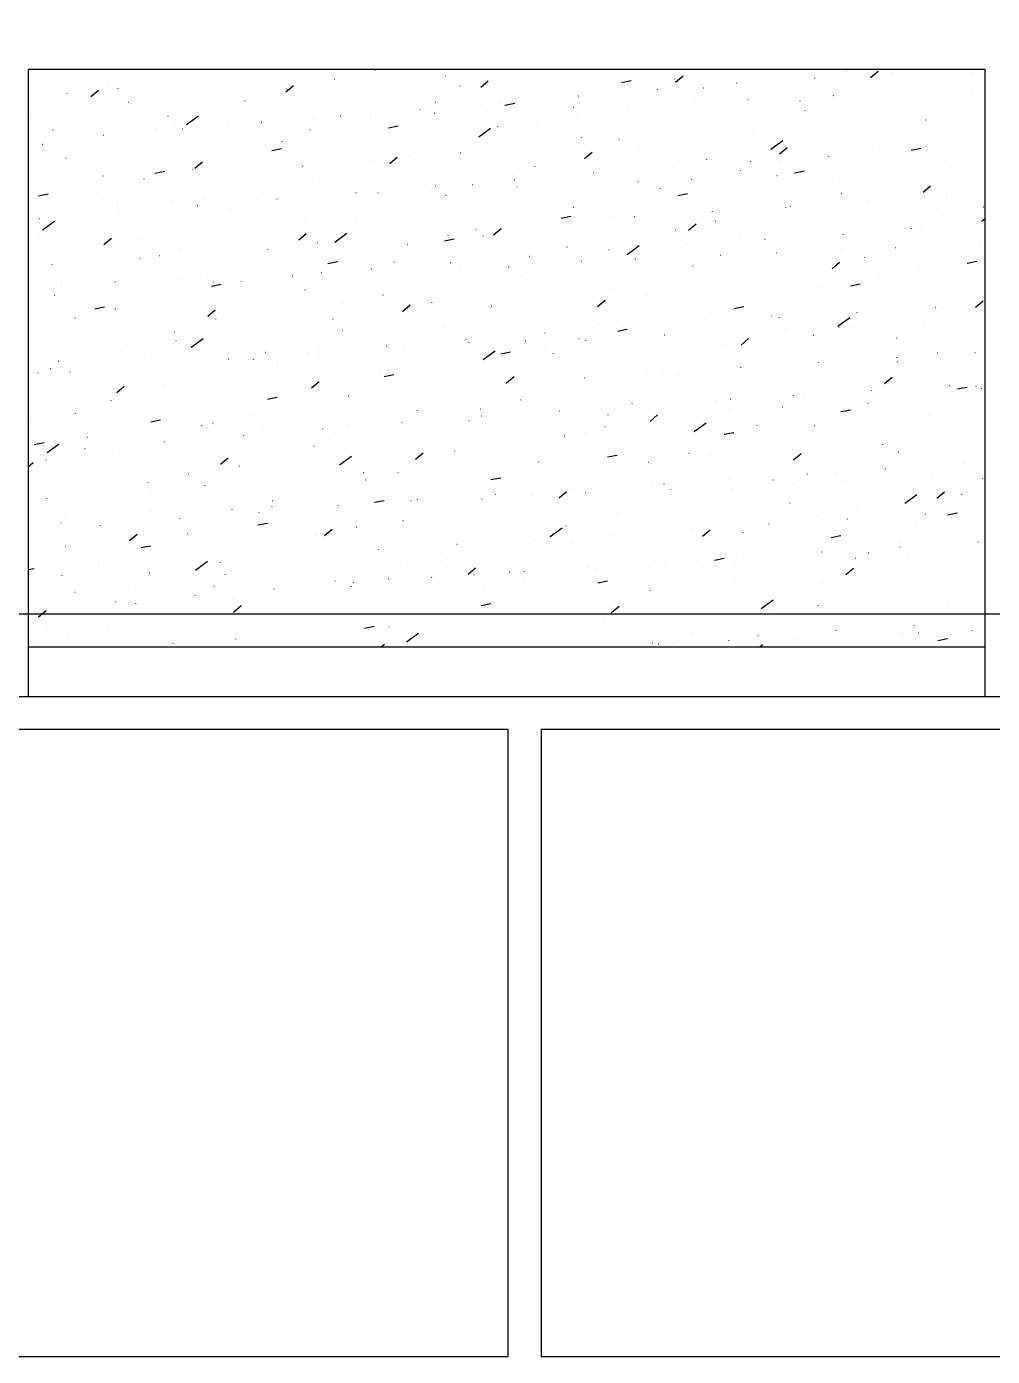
# Model space of a CAD drawing. Extents: x 0 to 119, y 0 to 84.
# Drawn here: x 68.268 to 69.439, y 72.772 to 74.384 of the extents above; entities that cross this region are included whole.
import ezdxf

# ---------------------------------------------------------------- set-up
doc = ezdxf.new("R2010")
doc.units = 0
doc.header["$MEASUREMENT"] = 0
for name, color, linetype in [('10', 252, 'CONTINUOUS'), ('4', 5, 'CONTINUOUS'), ('9', 8, 'CONTINUOUS')]:
    doc.layers.add(name, color=color, linetype=linetype)

msp = doc.modelspace()

# ---------------------------------------------------------------- linework, layer by layer
at = {"layer": '10', "color": 252, "linetype": 'Continuous'}
msp.add_lwpolyline([(67.091788, 73.572318), (77.651971, 73.572318), (77.651971, 74.972319), (67.091788, 74.972319), (67.091788, 73.572318)], dxfattribs=at)
at = {"layer": '4', "color": 5, "linetype": 'Continuous'}
msp.add_line((67.371788, 73.672318), (77.371971, 73.672318), dxfattribs=at)
at = {"layer": '9', "color": 8, "linetype": 'Continuous'}
for p, q in [((68.26973, 74.326929), (68.26973, 74.326929)), ((68.690056, 74.331258), (68.690251, 74.331301)), ((69.261851, 74.329372), (69.261877, 74.32957)), ((69.290971, 74.322564), (69.300164, 74.330278)), ((69.317845, 74.328001), (69.317967, 74.32816)), ((69.412728, 74.326889), (69.412923, 74.326932)), ((68.365529, 74.314172), (68.365725, 74.314215)), ((68.582045, 74.305141), (68.591237, 74.312854)), ((68.639957, 74.325593), (68.639983, 74.325791)), ((68.641241, 74.320436), (68.641437, 74.320479)), ((68.775431, 74.324246), (68.775553, 74.324405)), ((68.793524, 74.312052), (68.79355, 74.312251)), ((68.818354, 74.310949), (68.827546, 74.318662)), ((68.989084, 74.31655), (69.000863, 74.31884)), ((69.05357, 74.320643), (69.053596, 74.320841)), ((69.054662, 74.316756), (69.063855, 74.32447)), ((69.128603, 74.315754), (69.128725, 74.315912)), ((69.223224, 74.321877), (69.223346, 74.322036)), ((68.316715, 74.30335), (68.31691, 74.303394)), ((68.345736, 74.299333), (68.354928, 74.307046)), ((68.378849, 74.308932), (68.378875, 74.30913)), ((68.532219, 74.293904), (68.532245, 74.294103)), ((68.583474, 74.30846), (68.583596, 74.308619)), ((68.936646, 74.299968), (68.936768, 74.300126)), ((69.032472, 74.307662), (69.032594, 74.307821)), ((69.088201, 74.309803), (69.088396, 74.309847)), ((69.142261, 74.296002), (69.14246, 74.296011)), ((69.205408, 74.293976), (69.205434, 74.294174)), ((69.245762, 74.300521), (69.245962, 74.30053)), ((69.392622, 74.306934), (69.392822, 74.306942)), ((69.414159, 74.306274), (69.414185, 74.306472)), ((68.26973, 74.292934), (68.26973, 74.292934)), ((68.26973, 74.292934), (68.26973, 74.292934)), ((68.26973, 74.292934), (68.26973, 74.292934)), ((68.391517, 74.292674), (68.391639, 74.292833)), ((68.744689, 74.284182), (68.744811, 74.28434)), ((68.762023, 74.279401), (68.762223, 74.27941)), ((68.763675, 74.292718), (68.76387, 74.292761)), ((68.826961, 74.282236), (68.827161, 74.282245)), ((68.840515, 74.291876), (68.840637, 74.292035)), ((68.847729, 74.289074), (68.859509, 74.291363)), ((68.930462, 74.286755), (68.930662, 74.286764)), ((68.997127, 74.285248), (68.997153, 74.285446)), ((69.077323, 74.293167), (69.077522, 74.293176)), ((69.211611, 74.282302), (69.211806, 74.282346)), ((69.260426, 74.293124), (69.260621, 74.293168)), ((68.26973, 74.266753), (68.26973, 74.266753)), ((68.270641, 74.273674), (68.270667, 74.273872)), ((68.439148, 74.275633), (68.439343, 74.275676)), ((68.446723, 74.265635), (68.446923, 74.265643)), ((68.461608, 74.265442), (68.476136, 74.276069)), ((68.511661, 74.26847), (68.511861, 74.268479)), ((68.552732, 74.268396), (68.552853, 74.268554)), ((68.615163, 74.272989), (68.615363, 74.272998)), ((68.648558, 74.27609), (68.64868, 74.276249)), ((68.685316, 74.276795), (68.685342, 74.276993)), ((68.706375, 74.261597), (68.718155, 74.263887)), ((68.838882, 74.263254), (68.838908, 74.263453)), ((68.887084, 74.265217), (68.88728, 74.26526)), ((68.935899, 74.276039), (68.936094, 74.276082)), ((69.357716, 74.270878), (69.357742, 74.271077)), ((68.26973, 74.257907), (68.26973, 74.257907)), ((68.26973, 74.257907), (68.26973, 74.257907)), ((68.26973, 74.251147), (68.26973, 74.251147)), ((68.26973, 74.251147), (68.26973, 74.251147)), ((68.299863, 74.259223), (68.300063, 74.259231)), ((68.360774, 74.25261), (68.360896, 74.252768)), ((68.424207, 74.260134), (68.424233, 74.260332)), ((68.456601, 74.260304), (68.456723, 74.260463)), ((68.562558, 74.248131), (68.562753, 74.248175)), ((68.611372, 74.258953), (68.611568, 74.258997)), ((68.815865, 74.250545), (68.830394, 74.261172)), ((68.940684, 74.249852), (68.94071, 74.25005)), ((68.985963, 74.24705), (68.986085, 74.247209)), ((69.148965, 74.258581), (69.148991, 74.258779)), ((69.170123, 74.235648), (69.184651, 74.246275)), ((69.334044, 74.254585), (69.334239, 74.254628)), ((68.26973, 74.238073), (68.26973, 74.238073)), ((68.26973, 74.235556), (68.26973, 74.235556)), ((68.286846, 74.241868), (68.287041, 74.241911)), ((68.565021, 74.234121), (68.5768, 74.23641)), ((68.577578, 74.245106), (68.577604, 74.245305)), ((68.794006, 74.231264), (68.794128, 74.231423)), ((68.944352, 74.224195), (68.953545, 74.231908)), ((69.009518, 74.237499), (69.009713, 74.237543)), ((69.180661, 74.230003), (69.189853, 74.237716)), ((69.301273, 74.235483), (69.301299, 74.235681)), ((69.33491, 74.233052), (69.335032, 74.233211)), ((69.339934, 74.234541), (69.351714, 74.236831)), ((69.429531, 74.239176), (69.429653, 74.239334)), ((68.315999, 74.224876), (68.316026, 74.225074)), ((68.471734, 74.212579), (68.480927, 74.220293)), ((68.602049, 74.215478), (68.60217, 74.215637)), ((68.684991, 74.220414), (68.685186, 74.220457)), ((68.708043, 74.218387), (68.717236, 74.226101)), ((68.730674, 74.227997), (68.7307, 74.228195)), ((68.884241, 74.214457), (68.884267, 74.214655)), ((69.051047, 74.21468), (69.051169, 74.214839)), ((69.092522, 74.223185), (69.092548, 74.223383)), ((69.145668, 74.220804), (69.14579, 74.220963)), ((69.181742, 74.22082), (69.181937, 74.220863)), ((69.240289, 74.226928), (69.240411, 74.227087)), ((68.360464, 74.203328), (68.36066, 74.203372)), ((68.410091, 74.199692), (68.410213, 74.199851)), ((68.423667, 74.206644), (68.435446, 74.208934)), ((68.469566, 74.211336), (68.469592, 74.211534)), ((68.857215, 74.203735), (68.857411, 74.203778)), ((68.85909, 74.198894), (68.859212, 74.199053)), ((68.955221, 74.206986), (68.955342, 74.207144)), ((69.073943, 74.199371), (69.074142, 74.199379)), ((69.132927, 74.209998), (69.133122, 74.210041)), ((69.177444, 74.20389), (69.177644, 74.203898)), ((69.19858, 74.207065), (69.210359, 74.209355)), ((69.24483, 74.200087), (69.244856, 74.200286)), ((69.324304, 74.210302), (69.324504, 74.21031)), ((69.389242, 74.213137), (69.389442, 74.213146)), ((68.26973, 74.183213), (68.26973, 74.183213)), ((68.26973, 74.183213), (68.26973, 74.183213)), ((68.282312, 74.179168), (68.294092, 74.181457)), ((68.532689, 74.186649), (68.532884, 74.186693)), ((68.622936, 74.196308), (68.622963, 74.196507)), ((68.667133, 74.183108), (68.667254, 74.183267)), ((68.693705, 74.182769), (68.693905, 74.182778)), ((68.758643, 74.185604), (68.758843, 74.185613)), ((68.763263, 74.1912), (68.763385, 74.191358)), ((68.808401, 74.192913), (68.808596, 74.192956)), ((68.862144, 74.190123), (68.862344, 74.190132)), ((69.009005, 74.196535), (69.009204, 74.196544)), ((69.036079, 74.18779), (69.036105, 74.187988)), ((69.057225, 74.179589), (69.069005, 74.181878)), ((69.255361, 74.182281), (69.255556, 74.182324)), ((69.354528, 74.183415), (69.36372, 74.191129)), ((68.26973, 74.176722), (68.26973, 74.176722)), ((68.361358, 74.176078), (68.361384, 74.176276)), ((68.378405, 74.169003), (68.378605, 74.169011)), ((68.443343, 74.171838), (68.443543, 74.171847)), ((68.475175, 74.167323), (68.475297, 74.167481)), ((68.483874, 74.175827), (68.484069, 74.175871)), ((68.546845, 74.176357), (68.547045, 74.176366)), ((68.571306, 74.175414), (68.571428, 74.175573)), ((68.776033, 74.179199), (68.776059, 74.179397)), ((68.930834, 74.165195), (68.931029, 74.165238)), ((69.188387, 74.164692), (69.188413, 74.16489)), ((69.19378, 74.166316), (69.193902, 74.166475)), ((69.288401, 74.17244), (69.288523, 74.172598)), ((69.383022, 74.178563), (69.383144, 74.178722)), ((69.396864, 74.174907), (69.39689, 74.175106)), ((69.427585, 74.165601), (69.42778, 74.165645)), ((68.26973, 74.164258), (68.26973, 74.164258)), ((68.26973, 74.164258), (68.26973, 74.164258)), ((68.26973, 74.164258), (68.26973, 74.164258)), ((68.283218, 74.151537), (68.28334, 74.151695)), ((68.379349, 74.159628), (68.379471, 74.159787)), ((68.514924, 74.162538), (68.514951, 74.162736)), ((68.915871, 74.152112), (68.927651, 74.154402)), ((68.979636, 74.152394), (68.979662, 74.152592)), ((69.004538, 74.154068), (69.004659, 74.154227)), ((69.099159, 74.160192), (69.099281, 74.160351)), ((69.37877, 74.154779), (69.378965, 74.154823)), ((69.425694, 74.148566), (69.42973, 74.151518)), ((68.26973, 74.133958), (68.26973, 74.133958)), ((68.28727, 74.137919), (68.301798, 74.148546)), ((68.597733, 74.125826), (68.606925, 74.133539)), ((68.606307, 74.14811), (68.606503, 74.148153)), ((68.641527, 74.123022), (68.656055, 74.133649)), ((68.668295, 74.14751), (68.668321, 74.147709)), ((68.81258, 74.138282), (68.812702, 74.138441)), ((68.834042, 74.131634), (68.843234, 74.139347)), ((69.054244, 74.137694), (69.054439, 74.137737)), ((69.07035, 74.137441), (69.079543, 74.145155)), ((69.103058, 74.148516), (69.103254, 74.148559)), ((69.340421, 74.139512), (69.340447, 74.13971)), ((69.35228, 74.138499), (69.352401, 74.138658)), ((68.26973, 74.128353), (68.26973, 74.128353)), ((68.26973, 74.128353), (68.26973, 74.128353)), ((68.26973, 74.125089), (68.26973, 74.125089)), ((68.281781, 74.131024), (68.281976, 74.131068)), ((68.361424, 74.120018), (68.370616, 74.127731)), ((68.406717, 74.12728), (68.406743, 74.127478)), ((68.620623, 74.122496), (68.620745, 74.122655)), ((68.729717, 74.120609), (68.729912, 74.120652)), ((68.774517, 74.124636), (68.786296, 74.126925)), ((68.778532, 74.131431), (68.778727, 74.131474)), ((68.821392, 74.130401), (68.821418, 74.130599)), ((68.923193, 74.116998), (68.923219, 74.117197)), ((68.995784, 74.108126), (69.010312, 74.118752)), ((69.068416, 74.120128), (69.068538, 74.120286)), ((69.131944, 74.129296), (69.13197, 74.129494)), ((69.163037, 74.126252), (69.163159, 74.12641)), ((69.257658, 74.132375), (69.25778, 74.132534)), ((69.320924, 74.116505), (69.321124, 74.116514)), ((69.424426, 74.121024), (69.424626, 74.121033)), ((68.40519, 74.103523), (68.405386, 74.103566)), ((68.428666, 74.10671), (68.428788, 74.106869)), ((68.454005, 74.114345), (68.4542, 74.114388)), ((68.560283, 74.11374), (68.560309, 74.113938)), ((68.877664, 74.105913), (68.877786, 74.106071)), ((68.973795, 74.114004), (68.973917, 74.114163)), ((69.005625, 74.102739), (69.005824, 74.102747)), ((69.109126, 74.107258), (69.109326, 74.107266)), ((69.176677, 74.109976), (69.176872, 74.11002)), ((69.255986, 74.11367), (69.256186, 74.113678)), ((69.283978, 74.104116), (69.284004, 74.104315)), ((68.298979, 74.095592), (68.299005, 74.09579)), ((68.625387, 74.086137), (68.625587, 74.086146)), ((68.633163, 74.097159), (68.644942, 74.099449)), ((68.685707, 74.090127), (68.685829, 74.090285)), ((68.690325, 74.088972), (68.690525, 74.088981)), ((68.713654, 74.098712), (68.71368, 74.098911)), ((68.781838, 74.098218), (68.78196, 74.098377)), ((68.793826, 74.093491), (68.794026, 74.0935)), ((68.85215, 74.092891), (68.852346, 74.092934)), ((68.940687, 74.099903), (68.940886, 74.099912)), ((69.075501, 74.093901), (69.075527, 74.094099)), ((69.244217, 74.090854), (69.25341, 74.098567)), ((69.348901, 74.093297), (69.349097, 74.093341)), ((69.408076, 74.09758), (69.419855, 74.09987)), ((68.26973, 74.073492), (68.26973, 74.073492)), ((68.26973, 74.073492), (68.26973, 74.073492)), ((68.26973, 74.073492), (68.26973, 74.073492)), ((68.26973, 74.070609), (68.26973, 74.070609)), ((68.26973, 74.070609), (68.26973, 74.070609)), ((68.26973, 74.070609), (68.26973, 74.070609)), ((68.310087, 74.072371), (68.310287, 74.072379)), ((68.375025, 74.075206), (68.375225, 74.075215)), ((68.452075, 74.078482), (68.452101, 74.07868)), ((68.478527, 74.079725), (68.478727, 74.079734)), ((68.491808, 74.069683), (68.503588, 74.071972)), ((68.49375, 74.074341), (68.493872, 74.074499)), ((68.527624, 74.075806), (68.527819, 74.075849)), ((68.589881, 74.082432), (68.590003, 74.082591)), ((68.86675, 74.081603), (68.866776, 74.081801)), ((69.024375, 74.076212), (69.02457, 74.076255)), ((69.227535, 74.068721), (69.227561, 74.068919)), ((69.266722, 74.070103), (69.278501, 74.072393)), ((69.300087, 74.082475), (69.300282, 74.082519)), ((68.301793, 74.058555), (68.301915, 74.058713)), ((68.397924, 74.066646), (68.398045, 74.066805)), ((68.605642, 74.064942), (68.605668, 74.06514)), ((68.699848, 74.059126), (68.700043, 74.05917)), ((68.96004, 74.04488), (68.969233, 74.052593)), ((68.97556, 74.06539), (68.975755, 74.065433)), ((69.019058, 74.058505), (69.019085, 74.058703)), ((69.418084, 74.044266), (69.427276, 74.05198)), ((69.42252, 74.054758), (69.422715, 74.054801)), ((68.26973, 74.043077), (68.26973, 74.043077)), ((68.344337, 74.046794), (68.344364, 74.046992)), ((68.350454, 74.042206), (68.362233, 74.044496)), ((68.375322, 74.042041), (68.375517, 74.042084)), ((68.487422, 74.033264), (68.496615, 74.040978)), ((68.651033, 74.048304), (68.651229, 74.048348)), ((68.723731, 74.039072), (68.732924, 74.046786)), ((68.759012, 74.049914), (68.759038, 74.050113)), ((68.831155, 74.0453), (68.831277, 74.045459)), ((69.097993, 74.037672), (69.098189, 74.037716)), ((69.125367, 74.042627), (69.137147, 74.044917)), ((69.274723, 74.037426), (69.274845, 74.037585)), ((69.369344, 74.04355), (69.369466, 74.043708)), ((69.379374, 74.042054), (69.3794, 74.042252)), ((68.26973, 74.026515), (68.26973, 74.026515)), ((68.326507, 74.031219), (68.326702, 74.031262)), ((68.497434, 74.029684), (68.49746, 74.029882)), ((68.639198, 74.029514), (68.63932, 74.029673)), ((68.773467, 74.020587), (68.773662, 74.02063)), ((68.962616, 74.02311), (68.962642, 74.023308)), ((69.085481, 74.025178), (69.085603, 74.025337)), ((69.171092, 74.033325), (69.171119, 74.033524)), ((69.180102, 74.031302), (69.180224, 74.031461)), ((69.251355, 74.021043), (69.265883, 74.03167)), ((69.252606, 74.019873), (69.252806, 74.019882)), ((69.270218, 74.020993), (69.270413, 74.021036)), ((69.356108, 74.024392), (69.356308, 74.024401)), ((68.26973, 74.018632), (68.26973, 74.018632)), ((68.26973, 74.018632), (68.26973, 74.018632)), ((68.26973, 74.018632), (68.26973, 74.018632)), ((68.26973, 74.016769), (68.26973, 74.016769)), ((68.447241, 74.013728), (68.447362, 74.013887)), ((68.467188, 73.9955), (68.481716, 74.006126)), ((68.651, 74.016144), (68.651026, 74.016342)), ((68.800413, 74.005236), (68.800534, 74.005395)), ((68.896239, 74.012931), (68.896361, 74.013089)), ((68.937307, 74.006107), (68.937507, 74.006115)), ((68.945691, 74.003908), (68.945886, 74.003951)), ((68.984013, 74.01515), (68.995792, 74.01744)), ((68.99086, 74.019054), (68.990982, 74.019213)), ((69.040808, 74.010626), (69.041008, 74.010634)), ((69.133907, 73.998292), (69.143099, 74.006006)), ((69.187668, 74.017038), (69.187868, 74.017046)), ((69.221403, 74.010171), (69.221598, 74.010214)), ((69.322931, 74.006658), (69.322957, 74.006857)), ((68.389696, 73.997996), (68.389722, 73.998194)), ((68.44894, 74.003501), (68.449135, 74.003545)), ((68.557069, 73.989505), (68.557269, 73.989514)), ((68.608455, 73.98945), (68.608577, 73.989609)), ((68.622007, 73.99234), (68.622207, 73.992349)), ((68.704282, 73.997145), (68.704404, 73.997303)), ((68.725508, 73.996859), (68.725708, 73.996868)), ((68.804371, 74.001116), (68.804397, 74.001315)), ((68.821445, 73.980603), (68.835974, 73.99123)), ((68.842659, 73.987674), (68.854438, 73.989964)), ((68.872369, 74.003271), (68.872568, 74.00328)), ((68.896876, 73.993086), (68.897072, 73.993129)), ((68.906173, 73.987714), (68.906199, 73.987912)), ((69.11465, 73.99793), (69.114676, 73.998128)), ((69.372086, 73.988716), (69.372282, 73.98876)), ((69.417456, 73.989061), (69.417578, 73.98922)), ((68.26973, 73.97696), (68.26973, 73.97696)), ((68.306707, 73.978574), (68.306907, 73.978583)), ((68.410209, 73.983093), (68.410409, 73.983102)), ((68.416498, 73.973664), (68.41662, 73.973823)), ((68.512325, 73.981359), (68.512446, 73.981517)), ((68.542793, 73.980886), (68.542819, 73.981085)), ((68.57235, 73.976), (68.572545, 73.976044)), ((68.621165, 73.986822), (68.62136, 73.986866)), ((69.228214, 73.976814), (69.228336, 73.976972)), ((69.266488, 73.971263), (69.266514, 73.971461)), ((69.322835, 73.982938), (69.322957, 73.983096)), ((69.323272, 73.977894), (69.323467, 73.977938)), ((68.26973, 73.963771), (68.26973, 73.963771)), ((68.281684, 73.964225), (68.28171, 73.964423)), ((68.296638, 73.969737), (68.296833, 73.96978)), ((68.320367, 73.965573), (68.320489, 73.965731)), ((68.696359, 73.967346), (68.696385, 73.967544)), ((68.701304, 73.960197), (68.713084, 73.962487)), ((68.84973, 73.952318), (68.858922, 73.960032)), ((68.944351, 73.958442), (68.944472, 73.958601)), ((69.01931, 73.965368), (69.019505, 73.965411)), ((69.038972, 73.964566), (69.039094, 73.964725)), ((69.058207, 73.962534), (69.058233, 73.962732)), ((69.133593, 73.97069), (69.133715, 73.970849)), ((69.307773, 73.951705), (69.316966, 73.959419)), ((68.377112, 73.940703), (68.386305, 73.948416)), ((68.435055, 73.949198), (68.435081, 73.949396)), ((68.613421, 73.946511), (68.622613, 73.954224)), ((68.694783, 73.948283), (68.694978, 73.948326)), ((68.84973, 73.952318), (68.849756, 73.952517)), ((68.84973, 73.952318), (68.849851, 73.952477)), ((69.292093, 73.942873), (69.292214, 73.943032)), ((69.386714, 73.948997), (69.386835, 73.949156)), ((69.396203, 73.945065), (69.407982, 73.947355)), ((69.418796, 73.948165), (69.418822, 73.948363)), ((69.42514, 73.945618), (69.425335, 73.945661)), ((68.370256, 73.931197), (68.370452, 73.931241)), ((68.55995, 73.932721), (68.571729, 73.935011)), ((68.588151, 73.932088), (68.588177, 73.932287)), ((68.657772, 73.936533), (68.657894, 73.936691)), ((68.867007, 73.931604), (68.867203, 73.931647)), ((69.001764, 73.927139), (69.00179, 73.927337)), ((69.008229, 73.924502), (69.008351, 73.92466)), ((69.10285, 73.930626), (69.102972, 73.930784)), ((69.121178, 73.933091), (69.121374, 73.933135)), ((69.184288, 73.923241), (69.184488, 73.92325)), ((69.197471, 73.936749), (69.197593, 73.936908)), ((69.210045, 73.935867), (69.210071, 73.936065)), ((69.28779, 73.92776), (69.28799, 73.927769)), ((68.26973, 73.908911), (68.26973, 73.908911)), ((68.26973, 73.908911), (68.26973, 73.908911)), ((68.327043, 73.915427), (68.327069, 73.915626)), ((68.418596, 73.905244), (68.430375, 73.907534)), ((68.465815, 73.920747), (68.465937, 73.920905)), ((68.542481, 73.914518), (68.542676, 73.914561)), ((68.741718, 73.918548), (68.741744, 73.918746)), ((68.818193, 73.920782), (68.818388, 73.920825)), ((68.818987, 73.912254), (68.819109, 73.912413)), ((68.868989, 73.909475), (68.869189, 73.909483)), ((68.913608, 73.918378), (68.91373, 73.918537)), ((68.97249, 73.913994), (68.97269, 73.914002)), ((69.023596, 73.905731), (69.032789, 73.913445)), ((69.11935, 73.920406), (69.11955, 73.920414)), ((69.254848, 73.917588), (69.266628, 73.919878)), ((69.362353, 73.912769), (69.362379, 73.912968)), ((68.26973, 73.89958), (68.26973, 73.89958)), ((68.26973, 73.89958), (68.26973, 73.89958)), ((68.26973, 73.89958), (68.26973, 73.89958)), ((68.273858, 73.904961), (68.27398, 73.905119)), ((68.480413, 73.9004), (68.480439, 73.900598)), ((68.488751, 73.892873), (68.488951, 73.892882)), ((68.493666, 73.903696), (68.493861, 73.903739)), ((68.553689, 73.895708), (68.553889, 73.895717)), ((68.62703, 73.896468), (68.627152, 73.896627)), ((68.65719, 73.900227), (68.65739, 73.900236)), ((68.722856, 73.904163), (68.722978, 73.904321)), ((68.804051, 73.906639), (68.80425, 73.906648)), ((68.945321, 73.891743), (68.945347, 73.891941)), ((68.968876, 73.899327), (68.969071, 73.89937)), ((69.077017, 73.893521), (69.091545, 73.904147)), ((69.113494, 73.890112), (69.125274, 73.892402)), ((69.153602, 73.900472), (69.153628, 73.90067)), ((69.223047, 73.900815), (69.223242, 73.900858)), ((68.26973, 73.88331), (68.26973, 73.88331)), ((68.26973, 73.88331), (68.26973, 73.88331)), ((68.26973, 73.876308), (68.26973, 73.876308)), ((68.277241, 73.877768), (68.289021, 73.880058)), ((68.29285, 73.867977), (68.307378, 73.878604)), ((68.341891, 73.886461), (68.342091, 73.88647)), ((68.435073, 73.880682), (68.435195, 73.880841)), ((68.530899, 73.888377), (68.531021, 73.888536)), ((68.616099, 73.875979), (68.616295, 73.876022)), ((68.63351, 73.88329), (68.633536, 73.883489)), ((68.920061, 73.888505), (68.920257, 73.888548)), ((69.30591, 73.877374), (69.305936, 73.877572)), ((68.26973, 73.873422), (68.26973, 73.873422)), ((68.26973, 73.873422), (68.26973, 73.873422)), ((68.291573, 73.858893), (68.291768, 73.858936)), ((68.338942, 73.872591), (68.339064, 73.87275)), ((68.372401, 73.866629), (68.372427, 73.866828)), ((68.50311, 73.853949), (68.512303, 73.861663)), ((68.647107, 73.85308), (68.661635, 73.863707)), ((68.739419, 73.859757), (68.748612, 73.867471)), ((68.787076, 73.86975), (68.787102, 73.869948)), ((68.97214, 73.862635), (68.983919, 73.864925)), ((69.070745, 73.86705), (69.07094, 73.867093)), ((69.097159, 73.865076), (69.097185, 73.865274)), ((69.197463, 73.859144), (69.206655, 73.866857)), ((69.324916, 73.868538), (69.325111, 73.868581)), ((68.26973, 73.850598), (68.275994, 73.855855)), ((68.26973, 73.854051), (68.26973, 73.854051)), ((68.26973, 73.854051), (68.26973, 73.854051)), ((68.26973, 73.851065), (68.26973, 73.851065)), ((68.525772, 73.851602), (68.525798, 73.8518)), ((68.676347, 73.843551), (68.676469, 73.843709)), ((68.717968, 73.843702), (68.718163, 73.843745)), ((68.888878, 73.856348), (68.888904, 73.856546)), ((69.02193, 73.856228), (69.022125, 73.856271)), ((69.309157, 73.847924), (69.309279, 73.848082)), ((69.403778, 73.854048), (69.4039, 73.854206)), ((68.414982, 73.831392), (68.415178, 73.831435)), ((68.463797, 73.842214), (68.463993, 73.842257)), ((68.48439, 73.827765), (68.484512, 73.827923)), ((68.678869, 73.834492), (68.678895, 73.834691)), ((68.830785, 73.835159), (68.842565, 73.837449)), ((69.025294, 73.829552), (69.025416, 73.829711)), ((69.040716, 73.829681), (69.040742, 73.829879)), ((69.119915, 73.835676), (69.120037, 73.835835)), ((69.172613, 73.834773), (69.172809, 73.834817)), ((69.19583, 73.830096), (69.19603, 73.830104)), ((69.214536, 73.8418), (69.214658, 73.841959)), ((69.249467, 73.841978), (69.249493, 73.842177)), ((69.260768, 73.832931), (69.260968, 73.83294)), ((69.36427, 73.83745), (69.36447, 73.837459)), ((69.426784, 73.836261), (69.42698, 73.836305)), ((68.292433, 73.811979), (68.292554, 73.812137)), ((68.41776, 73.817831), (68.417786, 73.81803)), ((68.741431, 73.811181), (68.741553, 73.81134)), ((68.819837, 73.811425), (68.820032, 73.811468)), ((68.832435, 73.820952), (68.832461, 73.82115)), ((68.836052, 73.817305), (68.836174, 73.817463)), ((68.880531, 73.816329), (68.88073, 73.816338)), ((68.913286, 73.81317), (68.922478, 73.820883)), ((68.930673, 73.823429), (68.930795, 73.823587)), ((68.945469, 73.819165), (68.945669, 73.819173)), ((69.04897, 73.823684), (69.04917, 73.823692)), ((69.123799, 73.823952), (69.123994, 73.823995)), ((69.332588, 73.806438), (69.347116, 73.817065)), ((69.37133, 73.812556), (69.380522, 73.82027)), ((69.401501, 73.816798), (69.401527, 73.816997)), ((68.26973, 73.79919), (68.26973, 73.79919)), ((68.26973, 73.79919), (68.26973, 73.79919)), ((68.26973, 73.79919), (68.26973, 73.79919)), ((68.418371, 73.796151), (68.418571, 73.79616)), ((68.516851, 73.799115), (68.517046, 73.799159)), ((68.549474, 73.795395), (68.549596, 73.795554)), ((68.565231, 73.802563), (68.565431, 73.802572)), ((68.565666, 73.809937), (68.565861, 73.809981)), ((68.571131, 73.802804), (68.571157, 73.803002)), ((68.630169, 73.805398), (68.630369, 73.805407)), ((68.645605, 73.803486), (68.645726, 73.803645)), ((68.689431, 73.807682), (68.701211, 73.809972)), ((68.733671, 73.809917), (68.73387, 73.809926)), ((68.984273, 73.794285), (68.984299, 73.794483)), ((69.193024, 73.806583), (69.19305, 73.806781)), ((69.274482, 73.802497), (69.274677, 73.80254)), ((69.38433, 73.79255), (69.396109, 73.79484)), ((68.26973, 73.789661), (68.26973, 73.789661)), ((68.26973, 73.782392), (68.26973, 73.782392)), ((68.26973, 73.782392), (68.26973, 73.782392)), ((68.26973, 73.782392), (68.26973, 73.782392)), ((68.309552, 73.782574), (68.309578, 73.782772)), ((68.31487, 73.791632), (68.315069, 73.791641)), ((68.357517, 73.779609), (68.357638, 73.779768)), ((68.453647, 73.7877), (68.453769, 73.787859)), ((68.548077, 73.780206), (68.559856, 73.782496)), ((68.724227, 73.785694), (68.724253, 73.785893)), ((68.921705, 73.779148), (68.921901, 73.779192)), ((69.168027, 73.781188), (69.168149, 73.781346)), ((69.225667, 73.791675), (69.225863, 73.791718)), ((69.262648, 73.787312), (69.26277, 73.78747)), ((69.345058, 73.781403), (69.345084, 73.781601)), ((69.357269, 73.793435), (69.357391, 73.793594)), ((68.3928, 73.761388), (68.401993, 73.769101)), ((68.463119, 73.769033), (68.463145, 73.769232)), ((68.61872, 73.766839), (68.618915, 73.766882)), ((68.629109, 73.767196), (68.638301, 73.774909)), ((68.667535, 73.777661), (68.66773, 73.777704)), ((68.884164, 73.762816), (68.884286, 73.762975)), ((68.902678, 73.765998), (68.917206, 73.776625)), ((68.978785, 73.76894), (68.978907, 73.769099)), ((69.073406, 73.775064), (69.073528, 73.775223)), ((69.087153, 73.766582), (69.096345, 73.774296)), ((69.136581, 73.771187), (69.136607, 73.771386)), ((69.242975, 73.765073), (69.254755, 73.767363)), ((69.376351, 73.77022), (69.376546, 73.770263)), ((68.314758, 73.754312), (68.314953, 73.754356)), ((68.406722, 73.752729), (68.418502, 73.755019)), ((68.616489, 73.754006), (68.616515, 73.754204)), ((68.694922, 73.750569), (68.695043, 73.750727)), ((68.789543, 73.756693), (68.789664, 73.756851)), ((68.92783, 73.75889), (68.927856, 73.759088)), ((69.023574, 73.746872), (69.023769, 73.746915)), ((69.231906, 73.747247), (69.232027, 73.747406)), ((69.288615, 73.746007), (69.288641, 73.746206)), ((69.326527, 73.753371), (69.326648, 73.75353)), ((69.327536, 73.759398), (69.327731, 73.759441)), ((69.421148, 73.759495), (69.421269, 73.759654)), ((68.26973, 73.74433), (68.26973, 73.74433)), ((68.26973, 73.74433), (68.26973, 73.74433)), ((68.354911, 73.733776), (68.354937, 73.733974)), ((68.472768, 73.725557), (68.487296, 73.736184)), ((68.502964, 73.734783), (68.503086, 73.734941)), ((68.720588, 73.734562), (68.720784, 73.734605)), ((68.769403, 73.745384), (68.769598, 73.745427)), ((68.769586, 73.736896), (68.769612, 73.737095)), ((69.042663, 73.735), (69.042785, 73.735158)), ((69.080138, 73.735792), (69.080165, 73.73599)), ((69.101621, 73.737597), (69.1134, 73.739887)), ((69.12545, 73.733374), (69.12565, 73.733382)), ((69.137285, 73.741123), (69.137406, 73.741282)), ((69.27231, 73.739786), (69.27251, 73.739795)), ((69.337248, 73.742621), (69.337448, 73.74263)), ((68.26973, 73.726101), (68.277148, 73.727543)), ((68.311007, 73.718997), (68.311129, 73.719155)), ((68.416626, 73.722036), (68.416822, 73.722079)), ((68.508477, 73.720235), (68.508503, 73.720434)), ((68.706649, 73.715088), (68.706849, 73.715097)), ((68.7588, 73.716628), (68.758922, 73.716787)), ((68.802976, 73.720608), (68.812168, 73.728322)), ((68.810151, 73.719607), (68.81035, 73.719616)), ((68.853421, 73.722752), (68.853543, 73.722911)), ((68.871387, 73.723494), (68.871413, 73.723692)), ((68.948042, 73.728876), (68.948164, 73.729034)), ((68.957011, 73.72602), (68.95721, 73.726028)), ((69.021949, 73.728855), (69.022149, 73.728863)), ((69.125443, 73.714595), (69.125638, 73.714638)), ((69.261019, 73.719995), (69.270212, 73.727708)), ((69.429405, 73.727121), (69.4296, 73.727165)), ((68.326411, 73.698487), (68.326611, 73.698496)), ((68.39135, 73.701322), (68.391549, 73.701331)), ((68.494851, 73.705841), (68.495051, 73.70585)), ((68.568048, 73.702413), (68.56817, 73.702572)), ((68.641711, 73.712253), (68.641911, 73.712262)), ((68.661848, 73.705208), (68.661874, 73.705406)), ((68.664179, 73.710504), (68.664301, 73.710663)), ((68.822457, 73.702285), (68.822652, 73.702329)), ((68.871272, 73.713107), (68.871467, 73.713151)), ((68.960267, 73.71012), (68.972046, 73.71241)), ((69.023695, 73.700396), (69.023722, 73.700594)), ((69.232172, 73.710612), (69.232199, 73.71081)), ((68.26973, 73.696012), (68.26973, 73.696012)), ((68.26973, 73.696012), (68.26973, 73.696012)), ((68.26973, 73.696012), (68.26973, 73.696012)), ((68.26973, 73.689469), (68.26973, 73.689469)), ((68.26973, 73.689469), (68.26973, 73.689469)), ((68.376091, 73.686627), (68.376213, 73.686786)), ((68.400269, 73.684978), (68.400296, 73.685176)), ((68.472222, 73.694718), (68.472344, 73.694877)), ((68.518495, 73.689759), (68.51869, 73.689802)), ((68.518798, 73.674634), (68.527991, 73.682348)), ((68.814944, 73.688098), (68.814971, 73.688297)), ((68.818912, 73.682644), (68.830692, 73.684934)), ((68.976842, 73.674021), (68.986035, 73.681734)), ((69.158249, 73.678916), (69.172778, 73.689542)), ((69.227311, 73.682318), (69.227507, 73.682362)), ((69.384011, 73.683945), (69.384037, 73.684143)), ((68.26973, 73.665203), (68.26973, 73.665203)), ((68.26973, 73.665203), (68.26973, 73.665203)), ((68.280265, 73.678932), (68.280387, 73.679091)), ((68.28249, 73.668826), (68.291682, 73.67654)), ((68.553836, 73.671437), (68.553862, 73.671636)), ((68.924326, 73.670009), (68.924521, 73.670052)), ((68.967253, 73.665001), (68.967279, 73.665199)), ((68.97314, 73.680831), (68.973336, 73.680874)), ((69.17573, 73.675216), (69.175756, 73.675415)), ((68.26973, 73.65812), (68.26973, 73.65812)), ((68.292532, 73.653289), (68.292558, 73.653487)), ((68.366193, 73.655994), (68.366388, 73.656038)), ((68.620364, 73.657482), (68.620559, 73.657526)), ((68.677558, 73.655167), (68.689338, 73.657457)), ((68.707207, 73.65641), (68.707233, 73.656608)), ((68.728339, 73.638475), (68.742868, 73.649102)), ((69.24897, 73.652298), (69.249092, 73.652457)), ((69.32918, 73.650042), (69.329375, 73.650085)), ((69.343591, 73.658422), (69.343713, 73.65858)), ((69.34879, 73.649476), (69.34899, 73.649485)), ((69.413728, 73.652311), (69.413928, 73.65232)), ((68.26973, 73.634609), (68.26973, 73.634609)), ((68.26973, 73.634609), (68.26973, 73.634609)), ((68.26973, 73.634609), (68.26973, 73.634609)), ((68.317378, 73.645172), (68.317573, 73.645216)), ((68.445628, 73.63618), (68.445654, 73.636378)), ((68.521539, 73.641801), (68.521661, 73.64196)), ((68.697756, 73.632318), (68.701858, 73.63576)), ((68.965107, 73.633926), (68.965229, 73.634085)), ((69.026194, 73.637732), (69.02639, 73.637775)), ((69.033491, 73.63571), (69.033691, 73.635718)), ((69.059728, 73.64005), (69.05985, 73.640209)), ((69.075009, 73.648554), (69.075204, 73.648597)), ((69.098429, 73.638545), (69.098629, 73.638554)), ((69.119287, 73.639821), (69.119313, 73.640019)), ((69.154349, 73.646174), (69.154471, 73.646333)), ((69.156531, 73.632318), (69.159901, 73.635147)), ((69.20193, 73.643064), (69.20213, 73.643073)), ((69.327568, 73.648549), (69.327594, 73.648748)), ((69.372456, 73.640035), (69.384236, 73.642325)), ((68.26973, 73.632318), (69.42973, 73.632318)), ((68.289771, 73.632318), (68.289771, 73.632318)), ((68.289771, 73.632318), (68.289771, 73.632318)), ((68.289771, 73.632318), (68.289771, 73.632318)), ((68.334419, 73.632318), (68.334419, 73.632318)), ((68.341554, 73.632318), (68.341554, 73.632318)), ((68.3453, 73.632318), (68.3453, 73.632318)), ((68.393337, 73.632318), (68.393337, 73.632318)), ((68.424341, 73.632318), (68.424341, 73.632318)), ((68.424341, 73.632318), (68.424341, 73.632318)), ((68.44512, 73.632318), (68.44512, 73.632318)), ((68.468369, 73.632318), (68.468369, 73.632318)), ((68.496903, 73.632318), (68.496903, 73.632318)), ((68.496903, 73.632318), (68.496903, 73.632318)), ((68.506857, 73.632318), (68.506857, 73.632318)), ((68.506857, 73.632318), (68.506857, 73.632318)), ((68.514263, 73.632318), (68.514263, 73.632318)), ((68.514263, 73.632318), (68.514263, 73.632318)), ((68.514263, 73.632318), (68.514263, 73.632318)), ((68.548686, 73.632318), (68.548686, 73.632318)), ((68.548686, 73.632318), (68.548686, 73.632318)), ((68.560011, 73.632318), (68.560011, 73.632318)), ((68.600469, 73.632318), (68.600469, 73.632318)), ((68.600469, 73.632318), (68.600469, 73.632318)), ((68.600469, 73.632318), (68.600469, 73.632318)), ((68.604185, 73.632318), (68.604185, 73.632318)), ((68.604185, 73.632318), (68.604185, 73.632318)), ((68.652252, 73.632318), (68.652252, 73.632318)), ((68.652252, 73.632318), (68.652252, 73.632318)), ((68.652252, 73.632318), (68.652252, 73.632318)), ((68.694107, 73.632318), (68.694107, 73.632318)), ((68.694107, 73.632318), (68.694107, 73.632318)), ((68.704035, 73.632318), (68.704035, 73.632318)), ((68.704035, 73.632318), (68.704035, 73.632318)), ((68.704035, 73.632318), (68.704035, 73.632318)), ((68.719923, 73.632318), (68.719923, 73.632318)), ((68.754317, 73.632318), (68.754317, 73.632318)), ((68.754317, 73.632318), (68.754317, 73.632318)), ((68.754317, 73.632318), (68.754317, 73.632318)), ((68.755818, 73.632318), (68.755818, 73.632318)), ((68.784029, 73.632318), (68.784029, 73.632318)), ((68.784029, 73.632318), (68.784029, 73.632318)), ((68.807601, 73.632318), (68.807601, 73.632318)), ((68.859384, 73.632318), (68.859384, 73.632318)), ((68.873951, 73.632318), (68.873951, 73.632318)), ((68.873951, 73.632318), (68.873951, 73.632318)), ((68.911167, 73.632318), (68.911167, 73.632318)), ((68.927143, 73.632318), (68.927143, 73.632318)), ((68.955822, 73.632318), (68.955822, 73.632318)), ((68.955822, 73.632318), (68.955822, 73.632318)), ((68.955822, 73.632318), (68.955822, 73.632318)), ((68.96295, 73.632318), (68.96295, 73.632318)), ((68.96295, 73.632318), (68.96295, 73.632318)), ((68.96295, 73.632318), (68.96295, 73.632318)), ((68.963873, 73.632318), (68.963873, 73.632318)), ((69.001776, 73.632318), (69.001776, 73.632318)), ((69.001776, 73.632318), (69.001776, 73.632318)), ((69.001776, 73.632318), (69.001776, 73.632318)), ((69.014733, 73.632318), (69.014733, 73.632318)), ((69.014733, 73.632318), (69.014733, 73.632318)), ((69.014733, 73.632318), (69.014733, 73.632318)), ((69.053796, 73.632318), (69.053796, 73.632318)), ((69.066516, 73.632318), (69.066516, 73.632318)), ((69.066516, 73.632318), (69.066516, 73.632318)), ((69.066516, 73.632318), (69.066516, 73.632318)), ((69.094546, 73.632318), (69.094546, 73.632318)), ((69.118299, 73.632318), (69.118299, 73.632318)), ((69.118299, 73.632318), (69.118299, 73.632318)), ((69.143718, 73.632318), (69.143718, 73.632318)), ((69.170082, 73.632318), (69.170082, 73.632318)), ((69.170082, 73.632318), (69.170082, 73.632318)), ((69.221865, 73.632318), (69.221865, 73.632318)), ((69.221865, 73.632318), (69.221865, 73.632318)), ((69.23364, 73.632318), (69.23364, 73.632318)), ((69.249235, 73.632318), (69.249235, 73.632318)), ((69.249235, 73.632318), (69.249235, 73.632318)), ((69.273648, 73.632318), (69.273648, 73.632318)), ((69.273648, 73.632318), (69.273648, 73.632318)), ((69.323562, 73.632318), (69.323562, 73.632318)), ((69.325431, 73.632318), (69.325431, 73.632318)), ((69.332759, 73.632318), (69.332759, 73.632318)), ((69.377214, 73.632318), (69.377214, 73.632318)), ((69.385918, 73.632318), (69.385918, 73.632318)), ((69.413484, 73.632318), (69.413484, 73.632318)), ((69.428997, 73.632318), (69.428997, 73.632318))]:
    msp.add_line(p, q, dxfattribs=at)
for points in [[(68.26973, 73.572318), (69.42973, 73.572318), (69.42973, 74.332318), (68.26973, 74.332318), (68.26973, 73.572318)], [(67.69179, 72.772318), (68.85179, 72.772318), (68.85179, 73.532318), (67.69179, 73.532318), (67.69179, 72.772318)], [(68.89179, 72.772318), (70.05179, 72.772318), (70.05179, 73.532318), (68.89179, 73.532318), (68.89179, 72.772318)]]:
    msp.add_lwpolyline(points, dxfattribs=at)

doc.saveas('drawing.dxf')
